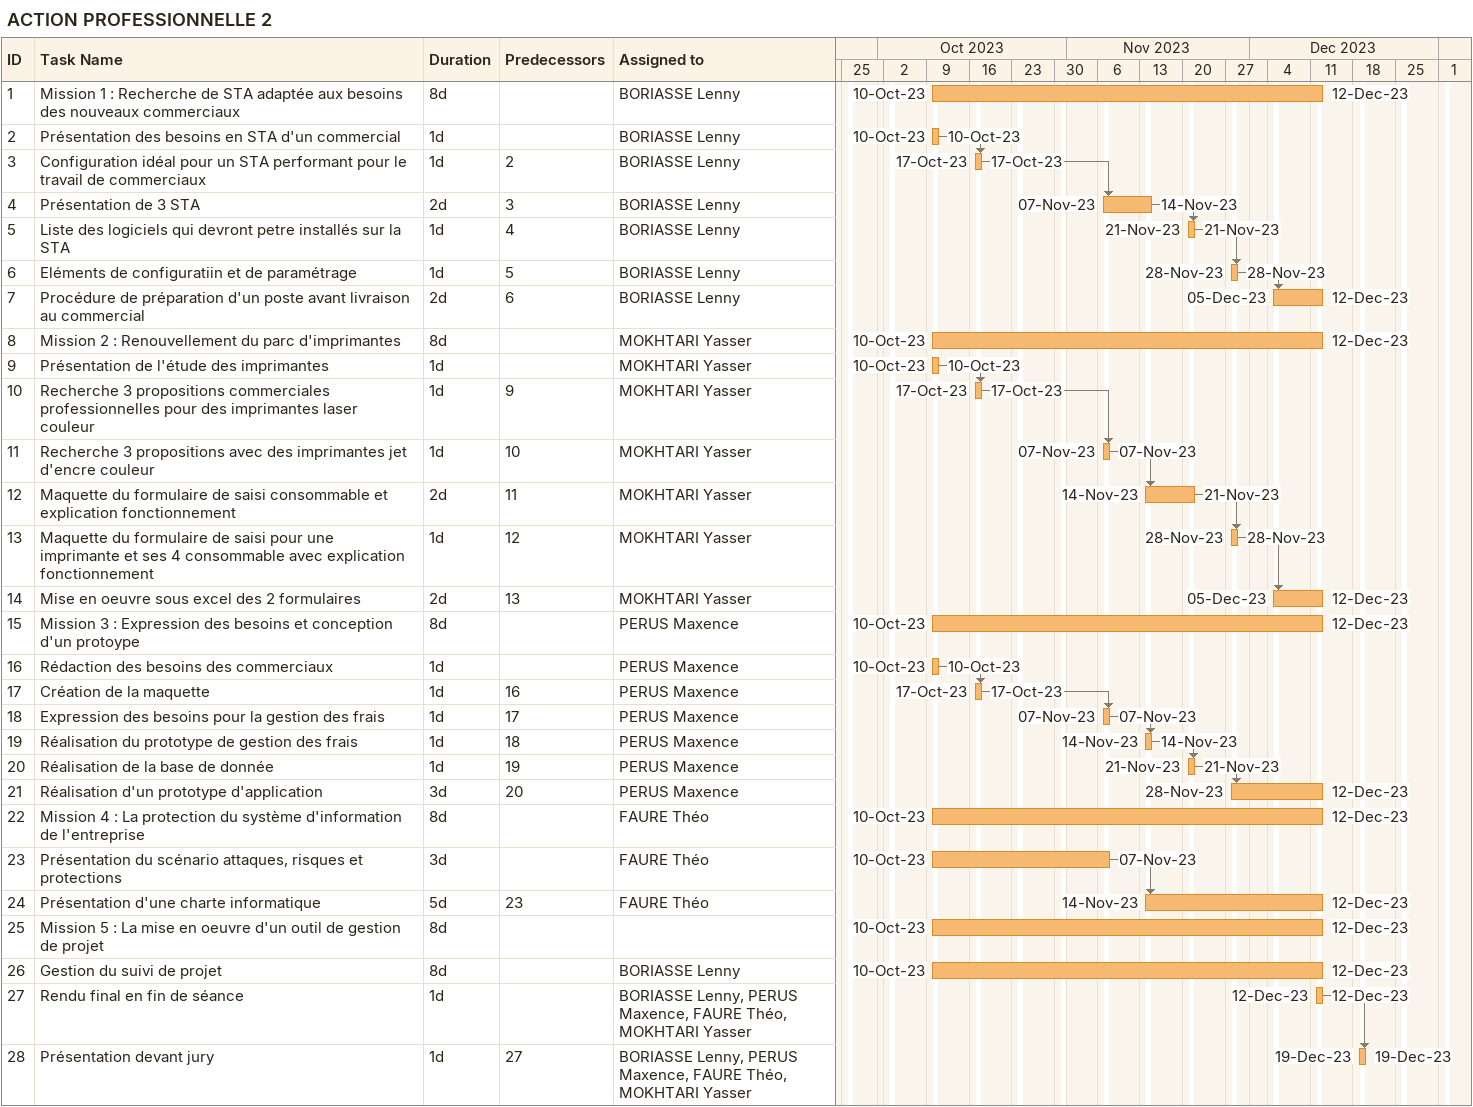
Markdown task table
ACTION PROFESSIONNELLE 2

| ID | Task | Duration | Start | Finish | Predecessors | Resources |
|---|---|---|---|---|---|---|
| 1 | Mission 1 : Recherche de STA adaptée aux besoins des nouveaux commerciaux | 8d | 2023-10-10 | 2023-12-12 |  | BORIASSE Lenny |
| 2 | Présentation des besoins en STA d'un commercial | 1d | 2023-10-10 | 2023-10-10 |  | BORIASSE Lenny |
| 3 | Configuration idéal pour un STA performant pour le travail de commerciaux | 1d | 2023-10-17 | 2023-10-17 | 2 | BORIASSE Lenny |
| 4 | Présentation de 3 STA | 2d | 2023-11-07 | 2023-11-14 | 3 | BORIASSE Lenny |
| 5 | Liste des logiciels qui devront petre installés sur la STA | 1d | 2023-11-21 | 2023-11-21 | 4 | BORIASSE Lenny |
| 6 | Eléments de configuratiin et de paramétrage | 1d | 2023-11-28 | 2023-11-28 | 5 | BORIASSE Lenny |
| 7 | Procédure de préparation d'un poste avant livraison au commercial | 2d | 2023-12-05 | 2023-12-12 | 6 | BORIASSE Lenny |
| 8 | Mission 2 : Renouvellement du parc d'imprimantes | 8d | 2023-10-10 | 2023-12-12 |  | MOKHTARI Yasser |
| 9 | Présentation de l'étude des imprimantes | 1d | 2023-10-10 | 2023-10-10 |  | MOKHTARI Yasser |
| 10 | Recherche 3 propositions commerciales professionnelles pour des imprimantes laser couleur | 1d | 2023-10-17 | 2023-10-17 | 9 | MOKHTARI Yasser |
| 11 | Recherche 3 propositions avec des imprimantes jet d'encre couleur | 1d | 2023-11-07 | 2023-11-07 | 10 | MOKHTARI Yasser |
| 12 | Maquette du formulaire de saisi consommable et explication fonctionnement | 2d | 2023-11-14 | 2023-11-21 | 11 | MOKHTARI Yasser |
| 13 | Maquette du formulaire de saisi pour une imprimante et ses 4 consommable avec explication fonctionnement | 1d | 2023-11-28 | 2023-11-28 | 12 | MOKHTARI Yasser |
| 14 | Mise en oeuvre sous excel des 2 formulaires | 2d | 2023-12-05 | 2023-12-12 | 13 | MOKHTARI Yasser |
| 15 | Mission 3 : Expression des besoins et conception d'un protoype | 8d | 2023-10-10 | 2023-12-12 |  | PERUS Maxence |
| 16 | Rédaction des besoins des commerciaux | 1d | 2023-10-10 | 2023-10-10 |  | PERUS Maxence |
| 17 | Création de la maquette | 1d | 2023-10-17 | 2023-10-17 | 16 | PERUS Maxence |
| 18 | Expression des besoins pour la gestion des frais | 1d | 2023-11-07 | 2023-11-07 | 17 | PERUS Maxence |
| 19 | Réalisation du prototype de gestion des frais | 1d | 2023-11-14 | 2023-11-14 | 18 | PERUS Maxence |
| 20 | Réalisation de la base de donnée | 1d | 2023-11-21 | 2023-11-21 | 19 | PERUS Maxence |
| 21 | Réalisation d'un prototype d'application | 3d | 2023-11-28 | 2023-12-12 | 20 | PERUS Maxence |
| 22 | Mission 4 : La protection du système d'information de l'entreprise | 8d | 2023-10-10 | 2023-12-12 |  | FAURE Théo |
| 23 | Présentation du scénario attaques, risques et protections | 3d | 2023-10-10 | 2023-11-07 |  | FAURE Théo |
| 24 | Présentation d'une charte informatique | 5d | 2023-11-14 | 2023-12-12 | 23 | FAURE Théo |
| 25 | Mission 5 : La mise en oeuvre d'un outil de gestion de projet | 8d | 2023-10-10 | 2023-12-12 |  |  |
| 26 | Gestion du suivi de projet | 8d | 2023-10-10 | 2023-12-12 |  | BORIASSE Lenny |
| 27 | Rendu final en fin de séance | 1d | 2023-12-12 | 2023-12-12 |  | BORIASSE Lenny, PERUS Maxence, FAURE Théo, MOKHTARI Yasser |
| 28 | Présentation devant jury | 1d | 2023-12-19 | 2023-12-19 | 27 | BORIASSE Lenny, PERUS Maxence, FAURE Théo, MOKHTARI Yasser |
